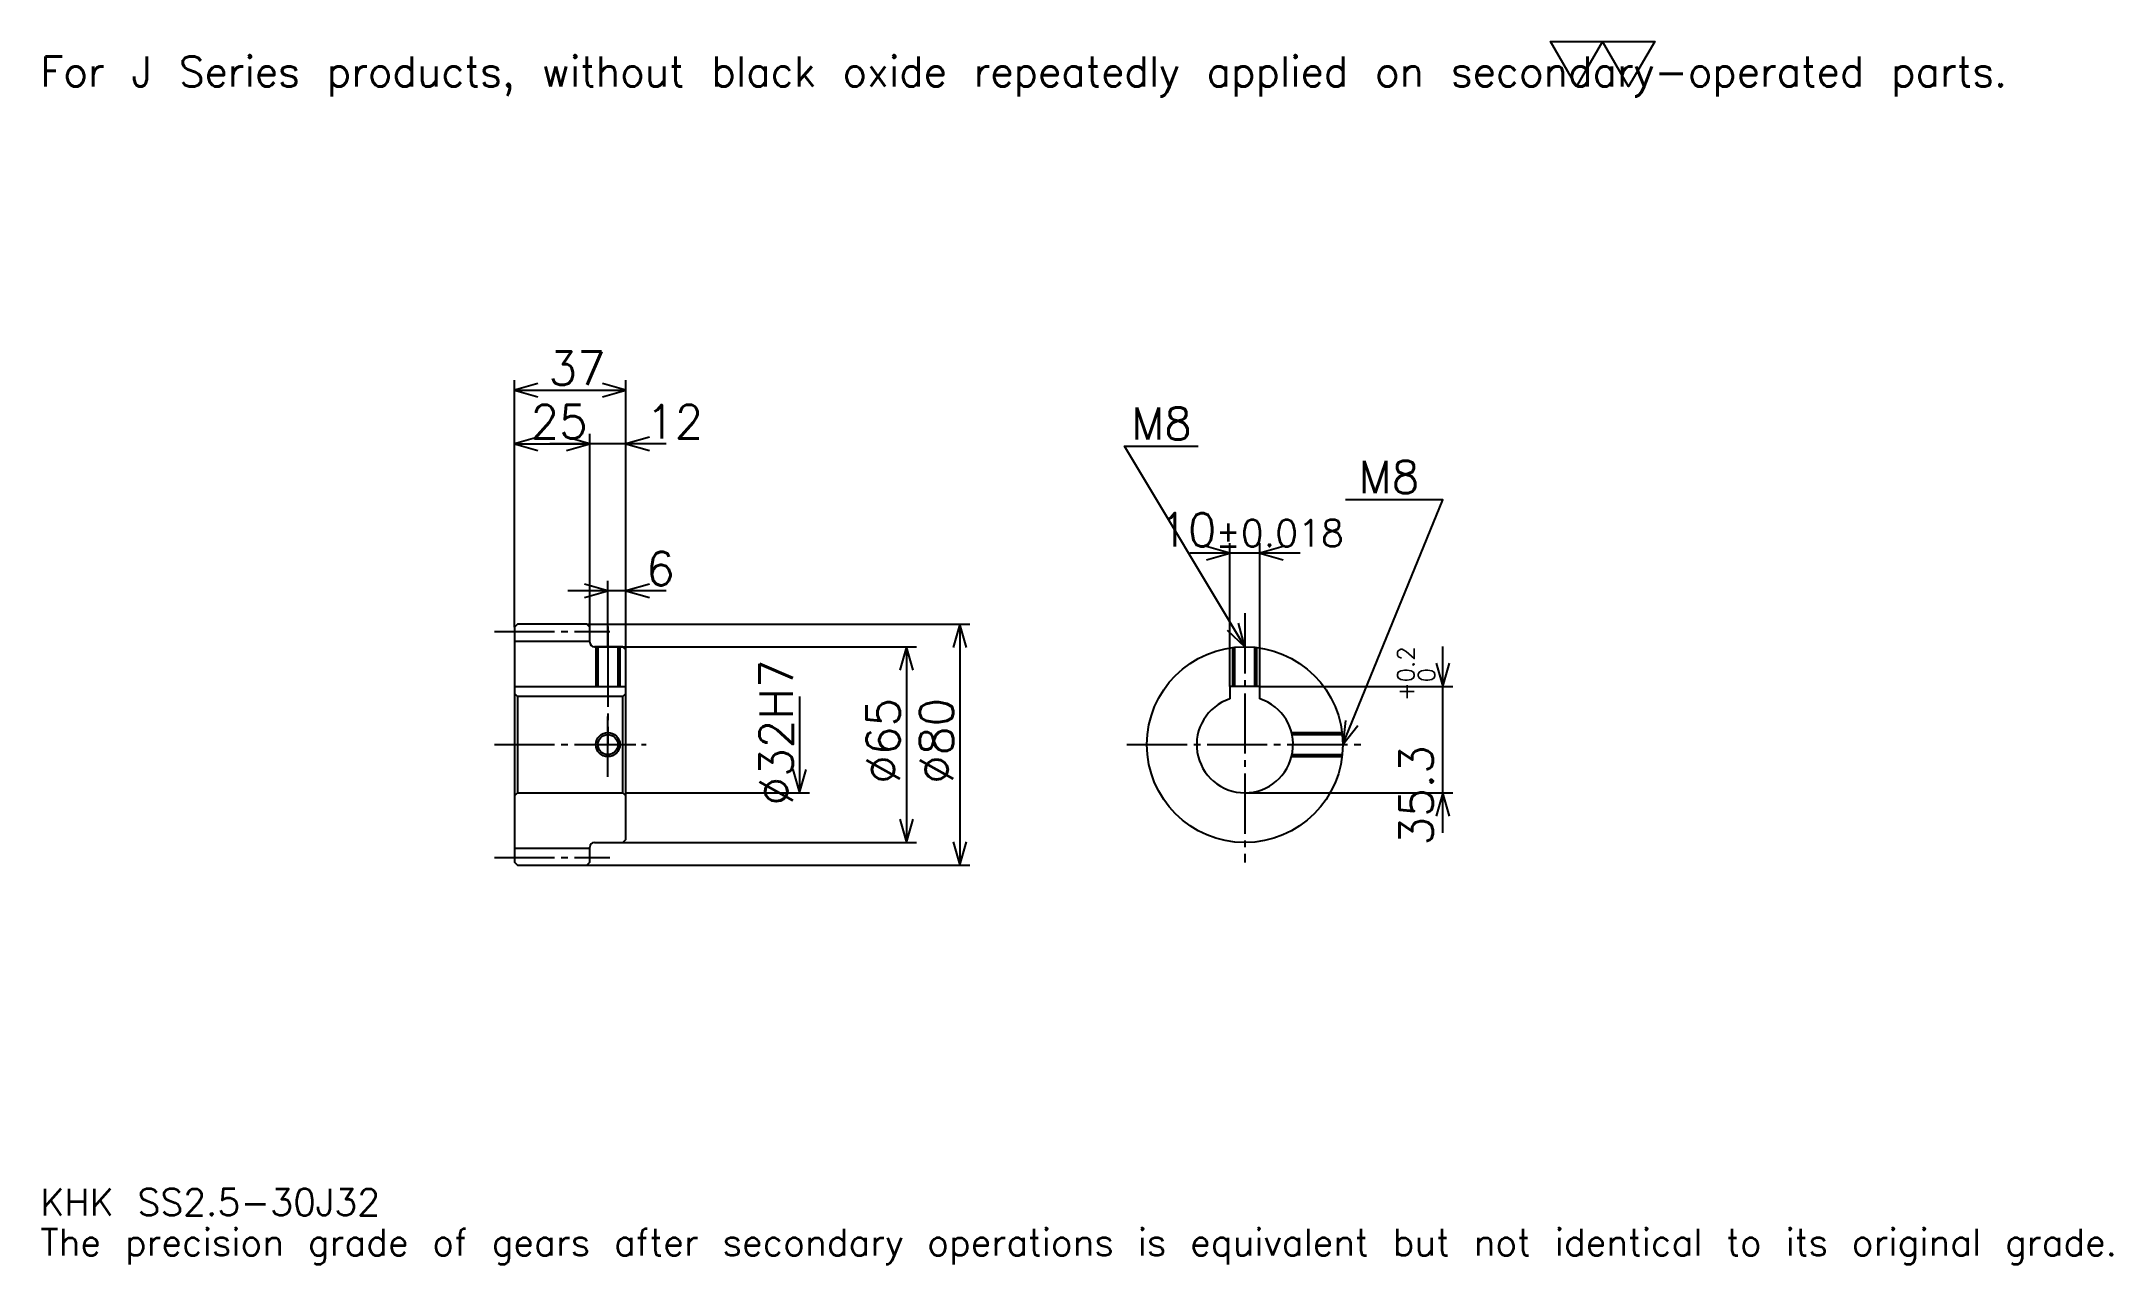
# Model space of a CAD drawing. Extents: x 23 to 710, y 8 to 414.
import ezdxf

# ---------------------------------------------------------------- set-up
doc = ezdxf.new("R2010")
doc.units = 0
doc.linetypes.add('DASHDOT', pattern=[26.608695, 19.956522, -2.217391, 2.217391, -2.217391])
doc.layers.get('0').update_dxf_attribs({"linetype": 'CONTINUOUS'})
doc.layers.add('DASHDOT', color=6, linetype='DASHDOT')
doc.styles.add('KANJI', font='TXT', dxfattribs={"bigfont": 'BIGFONT'})

msp = doc.modelspace()

# ---------------------------------------------------------------- linework, layer by layer
at = {"color": 5}
for p, q in [((179.608688, 220.717392), (179.608688, 301.652161)), ((179.608688, 298.32608), (216.608688, 298.32608)), ((216.608688, 220.717392), (216.608688, 301.652161)), ((204.608688, 220.717392), (204.608688, 283.913055)), ((179.608688, 280.586975), (204.608688, 280.586975)), ((229.91304, 280.586975), (191.304337, 280.586975)), ((417.065216, 200.017395), (417.065216, 247.58696)), ((427.065216, 200.017395), (427.065216, 247.58696)), ((440.369568, 244.260864), (403.760864, 244.260864)), ((210.608688, 220.717392), (210.608688, 235.130432)), ((229.91304, 231.804352), (197.304337, 231.804352)), ((179.608688, 219.717392), (179.608688, 220.717392)), ((203.608688, 220.717392), (216.608688, 220.717392)), ((204.608688, 219.717392), (204.608688, 220.717392)), ((210.608688, 213.217392), (210.608688, 220.717392)), ((210.608688, 213.217392), (210.608688, 220.717392)), ((216.608688, 220.717392), (330.804321, 220.717392)), ((216.608688, 212.217392), (216.608688, 220.717392)), ((327.478271, 220.717392), (327.478271, 140.717392)), ((206.108688, 213.217392), (216.608688, 213.217392)), ((216.608688, 213.217392), (313.065186, 213.217392)), ((309.739136, 213.217392), (309.739136, 148.217392)), ((487.826111, 151.41304), (487.826111, 213.321747)), ((427.065216, 200.017395), (491.152161, 200.017395)), ((274.260864, 196.717392), (274.260864, 164.717392)), ((216.608688, 164.717392), (277.586945, 164.717392)), ((422.065216, 164.717392), (491.152161, 164.717392)), ((206.108688, 148.217392), (216.608688, 148.217392)), ((216.608688, 148.217392), (313.065186, 148.217392)), ((203.608688, 140.717392), (216.608688, 140.717392)), ((216.608688, 140.717392), (330.804321, 140.717392))]:
    msp.add_line(p, q, dxfattribs=at)
at = {"color": 4}
for p, q in [((179.608688, 215.092392), (204.608688, 215.092392)), ((179.608688, 200.017395), (216.608688, 200.017395)), ((180.608688, 196.717392), (180.608688, 164.717392)), ((215.608688, 196.717392), (216.608688, 197.717392)), ((215.608688, 164.717392), (216.608688, 163.717392)), ((179.608688, 146.342392), (204.608688, 146.342392))]:
    msp.add_line(p, q, dxfattribs=at)
at = {"color": 7}
msp.add_lwpolyline([(532.173889, 399.130432), (523.526062, 414.119995), (558.117371, 414.119995), (549.469543, 399.130432), (540.821716, 414.119995), (532.173889, 399.130432)], dxfattribs=at)
at = {"color": 5}
for points in [[(187.369553, 300.543488), (179.608688, 298.32608), (187.369553, 296.108704)], [(208.847824, 296.108704), (216.608688, 298.32608), (208.847824, 300.543488)], [(187.369553, 282.804352), (179.608688, 280.586975), (187.369553, 278.369568)], [(196.847824, 278.369568), (204.608688, 280.586975), (196.847824, 282.804352)], [(196.847824, 278.369568), (204.608688, 280.586975), (196.847824, 282.804352)], [(224.369553, 282.804352), (216.608688, 280.586975), (224.369553, 278.369568)], [(422.065216, 213.217392), (382.152161, 279.739136), (406.543457, 279.739136)], [(454.565186, 180.717392), (487.82605, 262), (455.452148, 262)], [(409.304352, 242.043488), (417.065216, 244.260864), (409.304352, 246.478271)], [(434.82608, 246.478271), (427.065216, 244.260864), (434.82608, 242.043488)], [(202.847824, 229.58696), (210.608688, 231.804352), (202.847824, 234.021744)], [(224.369553, 234.021744), (216.608688, 231.804352), (224.369553, 229.58696)], [(329.695648, 212.956528), (327.478271, 220.717392), (325.260864, 212.956528)], [(416.170898, 218.731445), (422.065216, 213.217392), (419.973694, 221.013123)], [(311.956512, 205.456528), (309.739136, 213.217392), (307.521729, 205.456528)], [(485.608704, 207.778259), (487.826111, 200.017395), (490.043457, 207.778259)], [(455.452148, 188.739929), (454.565186, 180.717392), (459.556641, 187.060394)], [(272.043457, 172.478256), (274.260864, 164.717392), (276.478271, 172.478256)], [(490.043457, 156.956528), (487.826111, 164.717392), (485.608704, 156.956528)], [(307.521729, 155.978256), (309.739136, 148.217392), (311.956512, 155.978256)], [(325.260864, 148.478256), (327.478271, 140.717392), (329.695648, 148.478256)]]:
    msp.add_lwpolyline(points, dxfattribs=at)
at = {"color": 4}
for points in [[(204.608688, 214.717392), (204.608688, 219.717392), (203.608688, 220.717392), (180.608688, 220.717392), (179.608688, 219.717392), (179.608688, 163.717392)], [(206.108688, 148.217392), (215.608688, 148.217392), (216.608688, 149.217392), (216.608688, 212.217392), (215.608688, 213.217392), (206.108688, 213.217392)], [(206.608688, 213.217392), (206.608688, 200.017395)], [(207.283691, 213.217392), (207.283691, 200.017395)], [(213.933685, 213.217392), (213.933685, 200.017395)], [(214.608688, 213.217392), (214.608688, 200.017395)], [(418.065216, 200.017395), (418.065216, 212.970306)], [(418.740234, 200.017395), (418.740234, 213.04686)], [(425.390198, 200.017395), (425.390198, 213.04686)], [(426.065216, 200.017395), (426.065216, 212.970306)], [(427.065216, 195.916077), (427.065216, 200.017395), (417.065216, 200.017395), (417.065216, 195.916077)], [(179.608688, 163.717392), (180.608688, 164.717392), (215.608688, 164.717392), (215.608688, 196.717392), (180.608688, 196.717392), (179.608688, 197.717392)], [(437.557129, 184.717392), (454.318115, 184.717392)], [(437.715942, 184.042389), (454.394714, 184.042389)], [(437.557129, 176.717392), (454.318115, 176.717392)], [(437.715942, 177.392395), (454.394714, 177.392395)], [(179.608688, 163.717392), (179.608688, 141.717392), (180.608688, 140.717392), (203.608688, 140.717392), (204.608688, 141.717392), (204.608688, 146.717392)]]:
    msp.add_lwpolyline(points, dxfattribs=at)
for centre, radius in [((422.065216, 180.717392), 32.5), ((210.608688, 180.717392), 3.325)]:
    msp.add_circle(centre, radius, dxfattribs=at)
at = {"color": 7}
msp.add_circle((210.608688, 180.717392), 4, dxfattribs=at)
at = {"color": 4}
for centre, radius, start, end in [((206.108688, 214.717392), 1.5, 180, 270), ((422.065216, 180.717392), 16, 108.209957329, 71.790042671), ((206.108688, 146.717392), 1.5, 90, 180)]:
    msp.add_arc(centre, radius, start, end, dxfattribs=at)
at = {"layer": 'DASHDOT', "color": 7}
for p, q in [((422.065216, 224.304352), (422.065216, 141.565216)), ((172.956512, 218.217392), (211.260864, 218.217392)), ((210.608688, 213.217392), (210.608688, 180.717392)), ((172.956512, 180.717392), (223.260864, 180.717392)), ((382.913025, 180.717392), (461.217407, 180.717392)), ((172.956512, 143.217392), (211.260864, 143.217392))]:
    msp.add_line(p, q, dxfattribs=at)
for points in [[(210.608688, 219.869568), (210.608688, 193.365219)], [(210.608688, 170.065216), (210.608688, 191.369568)], [(199.956512, 180.717392), (221.260864, 180.717392)]]:
    msp.add_lwpolyline(points, dxfattribs=at)

# ---------------------------------------------------------------- texts
at = {"color": 7, "style": 'KANJI'}
for s, height, p in [('For J Series products, without black oxide repeatedly applied on secondary-operated parts.', 9.978261, (22.173914, 399.130432)), ('37', 11.086957, (190.902161, 300.100006)), ('25', 11.086957, (184.902161, 282.36087)), ('12', 11.086957, (223.260864, 282.36087)), ('M8', 10.643479, (384.369568, 281.956512)), ('M8', 10.643479, (459.886963, 264.217407)), ('10', 11.086957, (393.636047, 246.478271)), ('%%p0.018', 8.869565, (412.371643, 246.478271)), ('6', 11.086957, (223.260864, 233.578262)), ('KHK SS2.5-30J32', 8.869565, (22.173914, 24.391304)), ('The precision grade of gears after secondary operations is equivalent but not identical to its original grade.', 8.869565, (22.173914, 11.086957))]:
    msp.add_text(s, height=height, dxfattribs=at).set_placement(p)
for s, height, p in [('%%c32H7', 11.086957, (272.043457, 160.483704)), ('0.2', 5.543478, (478.291321, 201.421936)), ('+', 5.543478, (478.291321, 195.213242)), ('0', 5.543478, (485.165222, 201.421936)), ('%%c65', 11.086957, (307.521729, 167.690216)), ('%%c80', 11.086957, (325.260864, 167.690216)), ('35.3', 11.086957, (484.5, 147.224503))]:
    msp.add_text(s, height=height, rotation=90, dxfattribs=at).set_placement(p)

doc.saveas('drawing.dxf')
